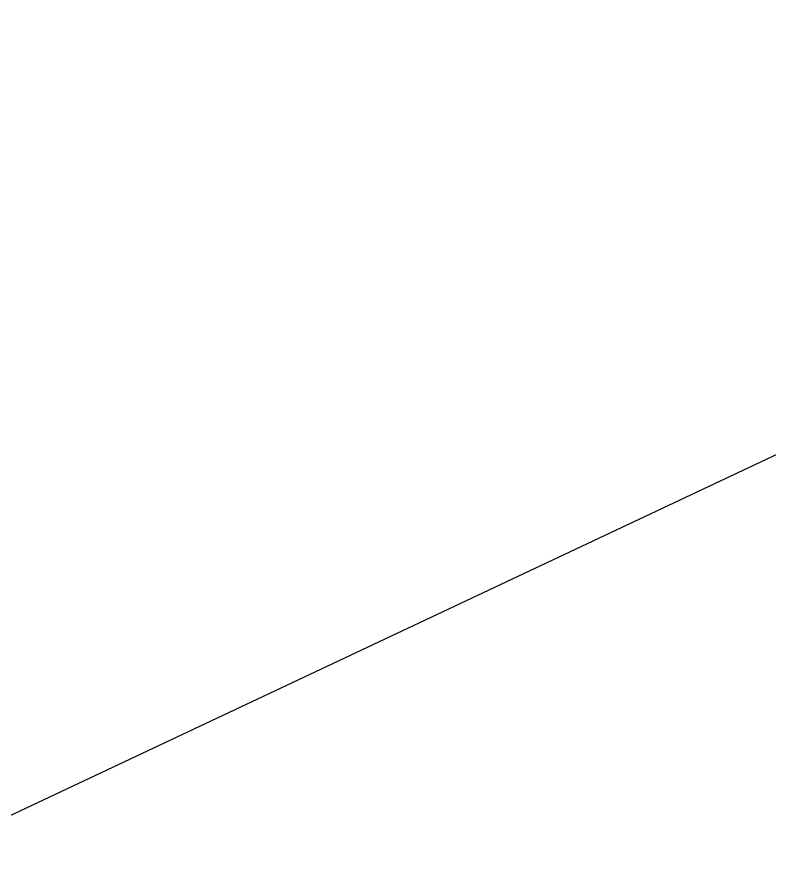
# Model space of a CAD drawing. Header units: metres. Extents: x 282649 to 323604, y 7394518 to 7463125.
# Drawn here: x 298224.529 to 298227.228, y 7451741.424 to 7451744.499 of the extents above; entities that cross this region are included whole.
import ezdxf
from ezdxf.enums import TextEntityAlignment as Align

# ---------------------------------------------------------------- set-up
doc = ezdxf.new("R2010")
doc.units = ezdxf.units.M
doc.layers.add('A-VIEWPORTS', color=2, linetype='Continuous', plot=False)
doc.layers.add('F-HZ-AMV', color=3, linetype='Continuous')
doc.layers.add('U-HZ-EIXO TIC', color=40, linetype='TIC_LINE', lineweight=30)
doc.layers.add('U-HZ-EIXO TIM', color=90, linetype='TIM_LINE', lineweight=30)
doc.styles.add('ARIAL', font='arial.ttf')
doc.styles.get("Standard").update_dxf_attribs({"font": 'arial.ttf'})
doc.linetypes.add('TIC_LINE', pattern='A,3.5,-0.25,["TIC",Standard,S=0.175,R=0,X=-0.05,Y=-0.1],-0.5', length=4.25)
doc.linetypes.add('TIM_LINE', pattern='A,3.5,-0.25,["TIM",Standard,S=0.175,R=0,X=-0.05,Y=-0.1],-0.5', length=4.25)

# ---------------------------------------------------------------- blocks, each defined once
blk = doc.blocks.new('ACAD-2A2-SEM FOTOS')
at = {"layer": 'U-HZ-EIXO TIC', "lineweight": 30, "flags": 128}
blk.add_lwpolyline([(298877.9174, 7450254.0019), (298872.592, 7450274.9132, 0.006806), (298859.8213, 7450322.3494), (298663.6687, 7451013.3435, 0.079721), (298503.1889, 7451358.0631), (298272.4366, 7451699.1419, 0.016196), (298205.7491, 7451791.1468, -0.016196), (298139.2327, 7451882.9158), (298085.7299, 7451961.9992), (298083.9221, 7451964.6711), (298082.1131, 7451967.3439), (298080.3023, 7451970.0172), (298078.4893, 7451972.6909), (298076.6734, 7451975.3645), (298074.8518, 7451978.0417), (298073.0286, 7451980.715), (298071.2012, 7451983.3874), (298069.3692, 7451986.0584), (298067.5321, 7451988.7278), (298065.6894, 7451991.3952), (298063.8407, 7451994.0603), (298061.9855, 7451996.7227), (298060.1232, 7451999.3822), (298058.2535, 7452002.0383), (298056.376, 7452004.6907), (298054.49, 7452007.3391), (298052.5953, 7452009.983), (298050.6912, 7452012.6222), (298048.7775, 7452015.2562), (298046.8536, 7452017.8847), (298044.919, 7452020.5073), (298042.9735, 7452023.1236), (298041.0165, 7452025.7333), (298039.0475, 7452028.3359), (298037.0663, 7452030.931), (298035.0723, 7452033.5182), (298033.0652, 7452036.0972), (298031.0446, 7452038.6674), (298029.01, 7452041.2285), (298026.9687, 7452043.7708, 0.166134), (297699.387, 7452250.2112), (297696.2128, 7452250.9558), (297693.9986, 7452251.4681), (297693.9986, 7452251.4681, 0.030253), (297634.2643, 7452260.959), (297588.2431, 7452265.4401)], format="xyb", dxfattribs=at)
at = {"layer": 'U-HZ-EIXO TIM', "lineweight": 30, "flags": 128}
blk.add_lwpolyline([(298484.6465, 7451357.1966), (298388.1813, 7451518.3784, 0.013876), (298370.297, 7451546.4621), (298268.7094, 7451696.6203, 0.016196), (298202.193, 7451788.3893, -0.016196), (298135.5055, 7451880.3943), (298082.0027, 7451959.4776), (298080.195, 7451962.1495), (298078.3865, 7451964.8215), (298076.5766, 7451967.4936), (298074.7648, 7451970.1653), (298072.9508, 7451972.8363), (298071.1327, 7451975.5082), (298069.3124, 7451978.1773), (298067.4884, 7451980.8447), (298065.6603, 7451983.5102), (298063.8274, 7451986.1733), (298061.9895, 7451988.8339), (298060.1459, 7451991.4915), (298058.2964, 7451994.1458), (298056.4403, 7451996.7965), (298054.5772, 7451999.4432), (298052.7067, 7452002.0856), (298050.8284, 7452004.7233), (298048.9417, 7452007.356), (298047.0462, 7452009.9832), (298045.1416, 7452012.6048), (298043.2272, 7452015.2202), (298041.3028, 7452017.8291), (298039.3679, 7452020.4311), (298037.422, 7452023.0259), (298035.4648, 7452025.613), (298033.4957, 7452028.1921), (298031.5145, 7452030.7628), (298029.5207, 7452033.3247), (298027.514, 7452035.8773), (298025.4939, 7452038.4202), (298023.4636, 7452040.9486, 0.116486), (297807.5944, 7452208.365, 0.040108), (297769.9451, 7452222.0036), (297730.4325, 7452232.8276)], format="xyb", dxfattribs=at)
at = {"layer": 'F-HZ-AMV', "style": 'ARIAL'}
for rotation, p in [(357.4686, (294052.6371, 7462810.9644)), (174.3669, (294143.0414, 7462803.5098)), (57.7016, (296403.9738, 7459624.7537)), (50.894, (296345.8343, 7459542.3836)), (277.7067, (297060.3976, 7453510.2885)), (92.8791, (297067.6078, 7453421.2291)), (341.5005, (297731.3844, 7452235.6726))]:
    blk.add_attdef('1:18,5', text='', height=2, rotation=rotation, dxfattribs=at).set_placement(p, align=Align.MIDDLE_CENTER)

msp = doc.modelspace()

# ---------------------------------------------------------------- linework, layer by layer
at = {"layer": 'A-VIEWPORTS', "linetype": 'Continuous', "lineweight": -3}
msp.add_lwpolyline([(298587.8136, 7450421.0425), (298012.7065, 7451641.8628), (298531.9735, 7451886.4804), (299107.0806, 7450665.6601)], close=True, dxfattribs=at)

# ---------------------------------------------------------------- block references
msp.add_blockref('ACAD-2A2-SEM FOTOS', (0, 0))

doc.saveas('drawing.dxf')
